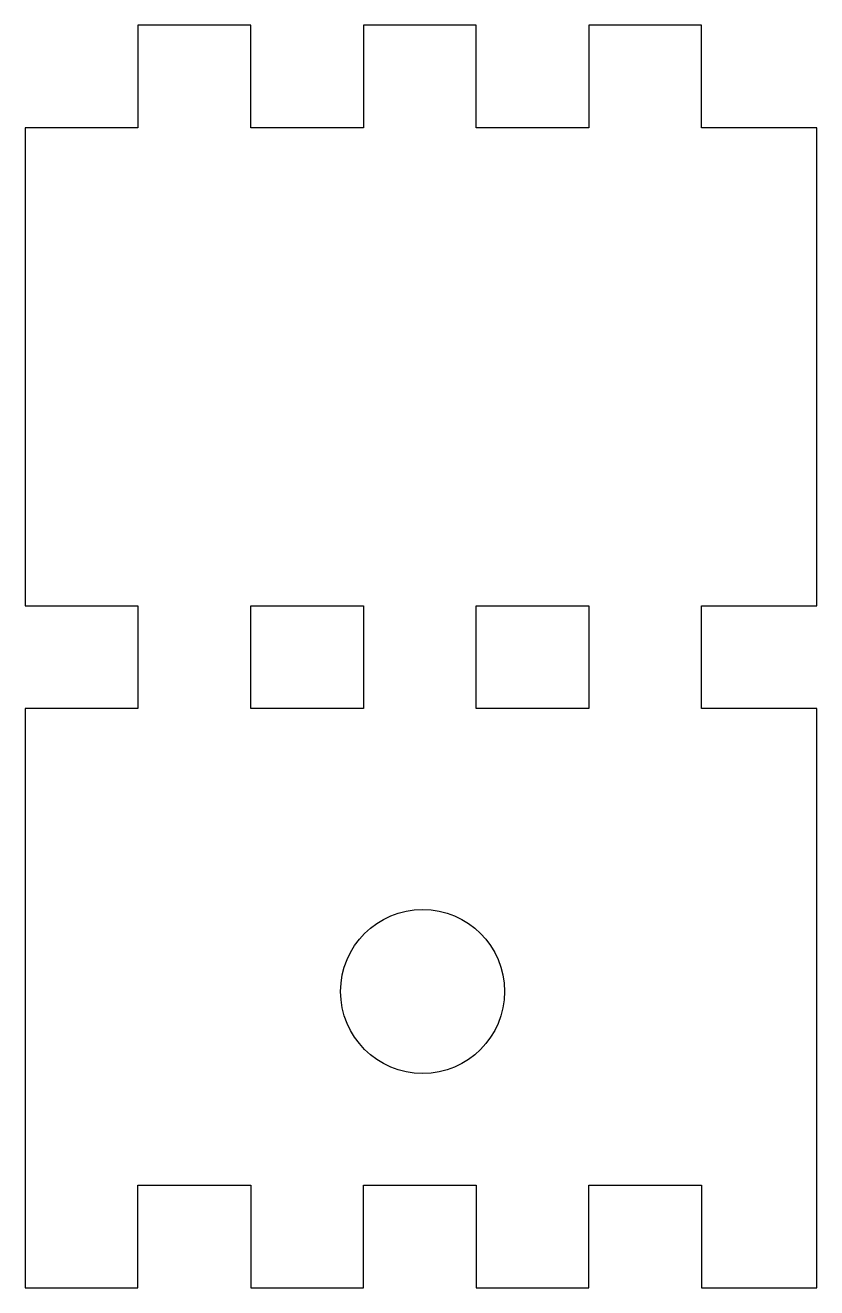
# Model space of a CAD drawing. Header units: millimetres. Extents: x -28.6 to -5.4, y 0 to 37.
import ezdxf

# ---------------------------------------------------------------- set-up
doc = ezdxf.new("R2010")
doc.units = ezdxf.units.MM
doc.layers.get('0').update_dxf_attribs({"linetype": 'CONTINUOUS'})

msp = doc.modelspace()

# ---------------------------------------------------------------- linework, layer by layer
for points in [[(-8.786, 19.992), (-5.417, 19.992), (-5.417, 33.992), (-8.786, 33.992), (-8.786, 36.992), (-12.086, 36.992), (-12.086, 33.992), (-15.386, 33.992), (-15.386, 36.992), (-18.686, 36.992), (-18.686, 33.992), (-21.986, 33.992), (-21.986, 36.992), (-25.286, 36.992), (-25.286, 33.992), (-28.586, 33.992), (-28.586, 19.992), (-25.286, 19.992), (-25.286, 16.992), (-28.586, 16.992), (-28.586, 0.032), (-25.286, 0.032), (-25.286, 3.032), (-21.986, 3.032), (-21.986, 0.032), (-18.686, 0.032), (-18.686, 3.032), (-15.386, 3.032), (-15.386, 0.032), (-12.086, 0.032), (-12.086, 3.032), (-8.786, 3.032), (-8.786, 0.032), (-5.417, 0.032), (-5.417, 16.992), (-8.786, 16.992)], [(-18.686, 19.992), (-18.686, 16.992), (-21.986, 16.992), (-21.986, 19.992)], [(-12.086, 19.992), (-12.086, 16.992), (-15.386, 16.992), (-15.386, 19.992)]]:
    msp.add_lwpolyline(points, close=True)
msp.add_circle((-16.954, 8.706), 2.4)

doc.saveas('drawing.dxf')
